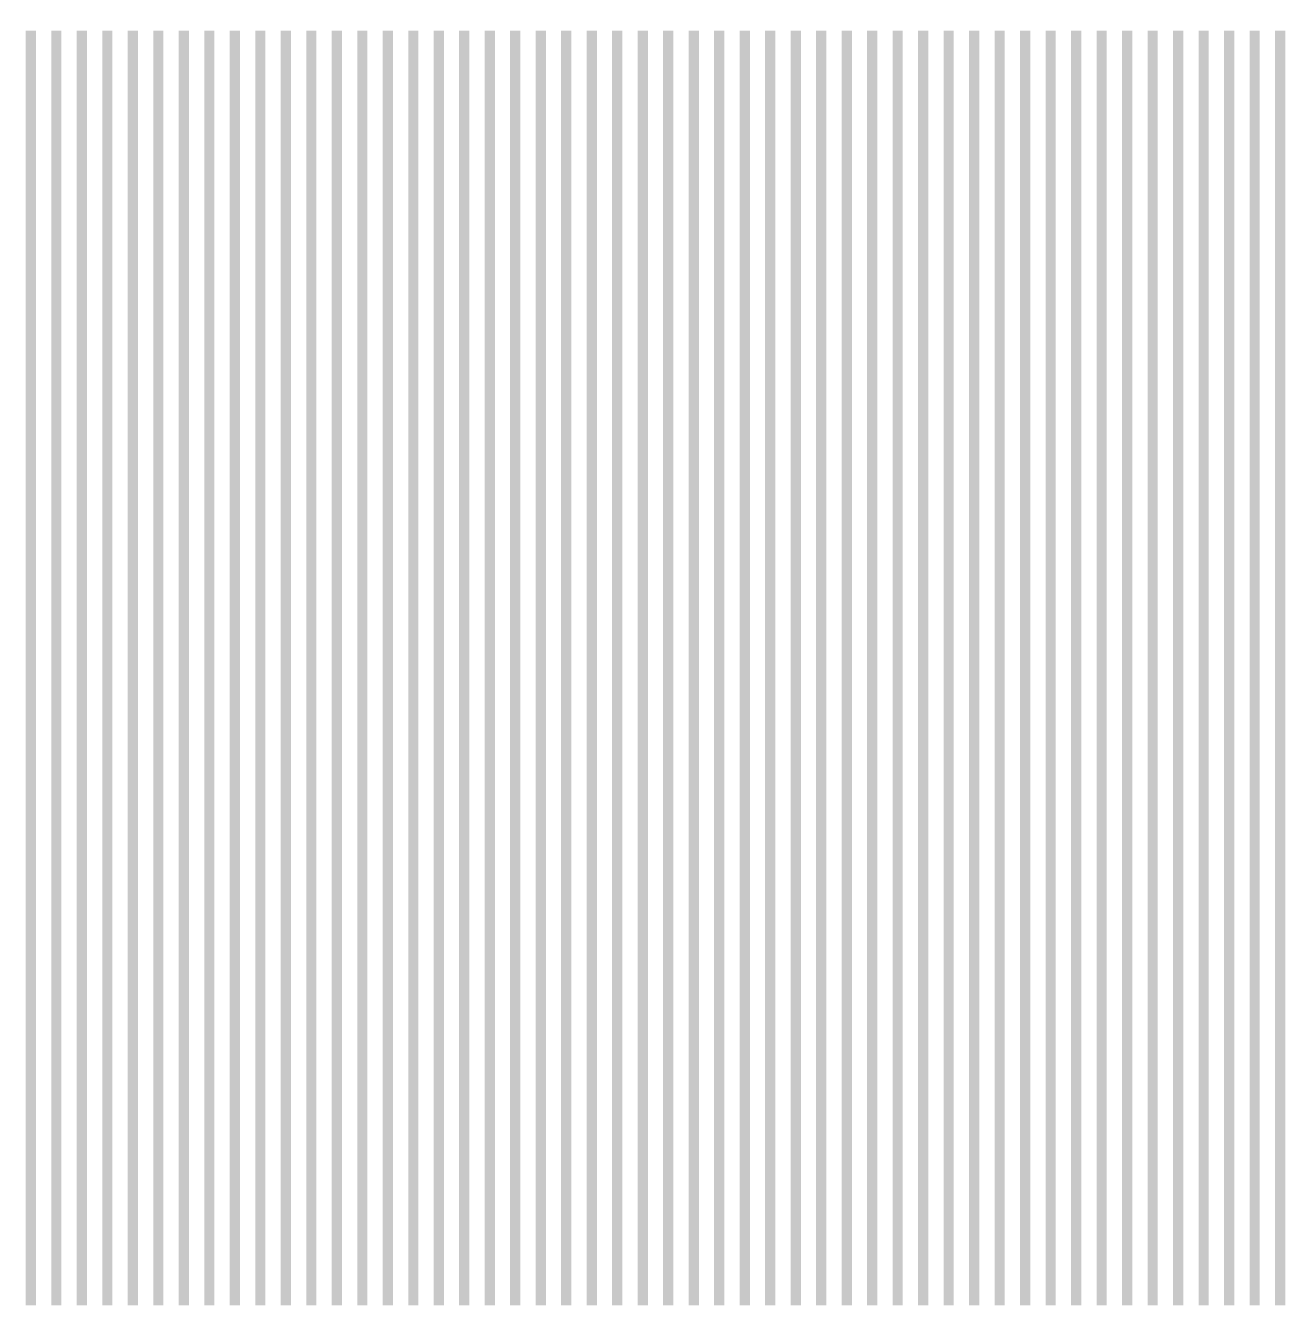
# Model space of a CAD drawing. Header units: millimetres. Extents: x -244126 to 368105, y -173968 to 259060.
# Drawn here: x -54951 to -52481, y 81910 to 84430 of the extents above; entities that cross this region are included whole.
import ezdxf
from ezdxf.enums import TextEntityAlignment as Align

# ---------------------------------------------------------------- set-up
doc = ezdxf.new("R2010")
doc.units = ezdxf.units.MM
doc.header["$MEASUREMENT"] = 0
doc.layers.add('A04_TUBE SERIES', color=7, linetype='Continuous')
doc.styles.add('TA', font='Cordia New.ttf', dxfattribs={"height": 4.5})

# ---------------------------------------------------------------- blocks, each defined once
blk = doc.blocks.new('*U3120')
at = {"color": 0, "linetype": 'ByBlock', "const_width": 20}
for points in [[(-1225, -1250), (-1225, 1250)], [(-1175, -1250), (-1175, 1250)], [(-1125, -1250), (-1125, 1250)], [(-1075, -1250), (-1075, 1250)], [(-1025, -1250), (-1025, 1250)], [(-975, -1250), (-975, 1250)], [(-925, -1250), (-925, 1250)], [(-875, -1250), (-875, 1250)], [(-825, -1250), (-825, 1250)], [(-775, -1250), (-775, 1250)], [(-725, -1250), (-725, 1250)], [(-675, -1250), (-675, 1250)], [(-625, -1250), (-625, 1250)], [(-575, -1250), (-575, 1250)], [(-525, -1250), (-525, 1250)], [(-475, -1250), (-475, 1250)], [(-425, -1250), (-425, 1250)], [(-375, -1250), (-375, 1250)], [(-325, -1250), (-325, 1250)], [(-275, -1250), (-275, 1250)], [(-225, -1250), (-225, 1250)], [(-175, -1250), (-175, 1250)], [(-125, -1250), (-125, 1250)], [(-75, -1250), (-75, 1250)], [(-25, -1250), (-25, 1250)], [(25, -1250), (25, 1250)], [(75, -1250), (75, 1250)], [(125, -1250), (125, 1250)], [(175, -1250), (175, 1250)], [(225, -1250), (225, 1250)], [(275, -1250), (275, 1250)], [(325, -1250), (325, 1250)], [(375, -1250), (375, 1250)], [(425, -1250), (425, 1250)], [(475, -1250), (475, 1250)], [(525, -1250), (525, 1250)], [(575, -1250), (575, 1250)], [(625, -1250), (625, 1250)], [(675, -1250), (675, 1250)], [(725, -1250), (725, 1250)], [(775, -1250), (775, 1250)], [(825, -1250), (825, 1250)], [(875, -1250), (875, 1250)], [(925, -1250), (925, 1250)], [(975, -1250), (975, 1250)], [(1025, -1250), (1025, 1250)], [(1075, -1250), (1075, 1250)], [(1125, -1250), (1125, 1250)], [(1175, -1250), (1175, 1250)], [(1225, -1250), (1225, 1250)]]:
    blk.add_lwpolyline(points, dxfattribs=at)
at = {"layer": 'A04_TUBE SERIES', "color": 0, "style": 'TA', "flags": 1}
for tag, p in [('ITEM_VALUE', (10, -352.5)), ('PRODUCT_NAME_VALUE', (60, -352.5)), ('ITEM_NUMBER_VALUE', (120, -352.5)), ('PRODUCT_CODE_VALUE', (160, -352.5)), ('SELLING_PRICE_VALUE', (200, -352.5)), ('UNIT_VALUE', (230, -352.5)), ('TYPE_OF_COLOR_VALUE', (255, -352.5)), ('SECTION_VALUE', (285, -352.5))]:
    blk.add_attdef(tag, text='', height=1.8, dxfattribs=at).set_placement(p, align=Align.MIDDLE_CENTER)

msp = doc.modelspace()

# ---------------------------------------------------------------- block references
at = {"color": 3}
msp.add_blockref('*U3120', (-53715.86157, 83170.26903), dxfattribs=at)

doc.saveas('drawing.dxf')
